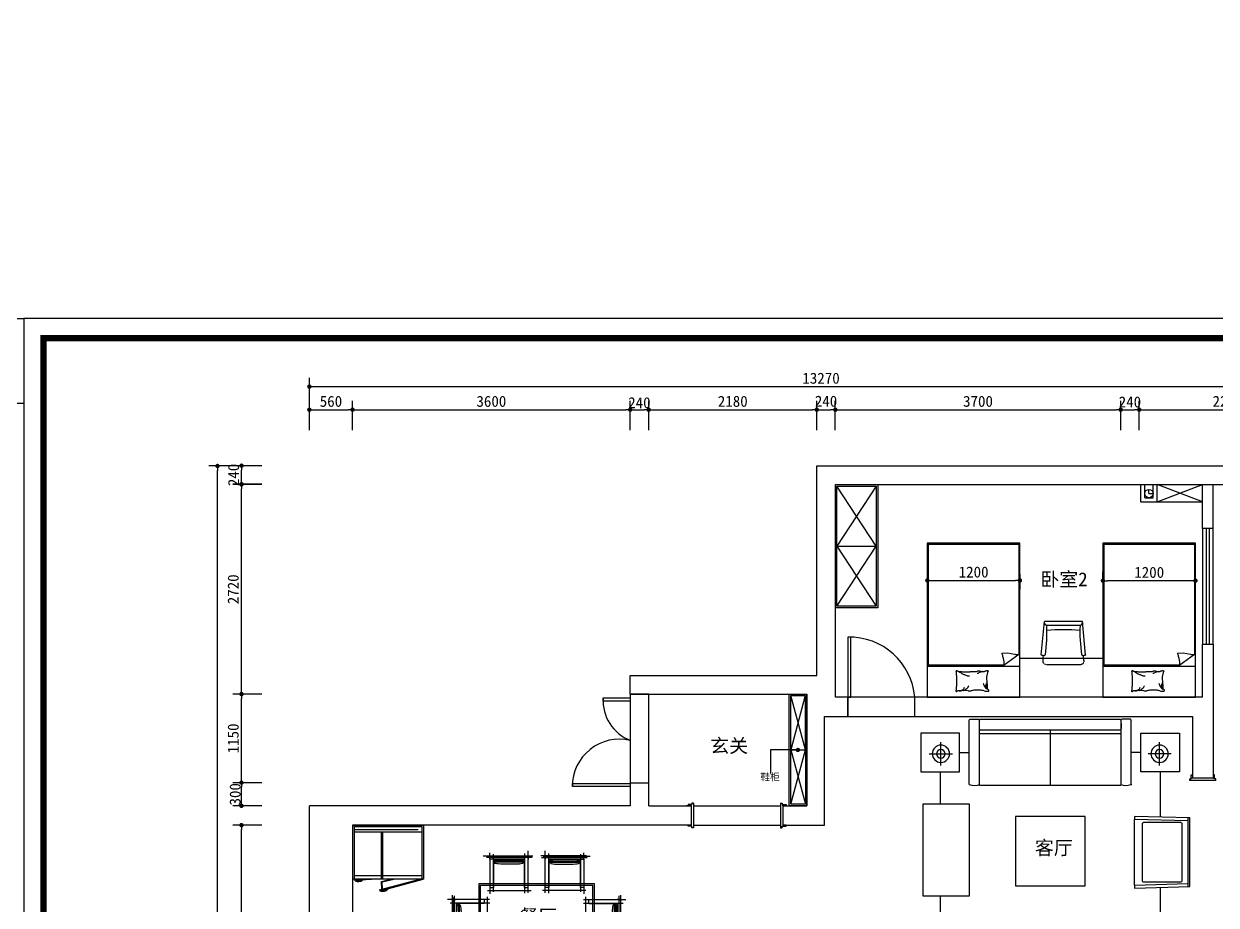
# Model space of a CAD drawing. Header units: millimetres. Extents: x -608935 to 90319, y -1318739 to -774154.
# Drawn here: x -117770 to -102310, y -808109 to -796673 of the extents above; entities that cross this region are included whole.
import ezdxf

# ---------------------------------------------------------------- set-up
doc = ezdxf.new("R2010")
doc.units = ezdxf.units.MM
doc.header["$PDMODE"] = 3
doc.linetypes.add('DASH', pattern=[0.35, 0.25, -0.1])
doc.linetypes.add('HIDDEN', pattern=[9.525, 6.35, -3.175])
for name, color, linetype in [('0-170活动家具', 8, 'Continuous'), ('09-活動傢俱', 14, 'Continuous'), ('250', 250, 'Continuous'), ('IFF_FURN', 30, 'Continuous'), ('layer 1', 7, 'Continuous'), ('xcvdg', 7, 'Continuous'), ('家具1', 2, 'Continuous'), ('家具2', 8, 'Continuous')]:
    doc.layers.add(name, color=color, linetype=linetype)
doc.styles.add('DIM', font='simplex.shx', dxfattribs={"width": 0.8, "bigfont": 'hztxt.shx'})
doc.styles.get("Standard").update_dxf_attribs({"font": 'simhei.ttf'})
doc.styles.add('STYLE1', font='')
doc.styles.get('STYLE1').set_extended_font_data('SimSun')
doc.dimstyles.new('1-50', dxfattribs={"dimscale": 50, "dimtxt": 4, "dimasz": 1, "dimexe": 1, "dimexo": 0.1, "dimgap": 0.5, "dimtad": 1, "dimdec": 0, "dimdsep": 46, "dimtxsty": 'DIM', "dimblk": 'ARCHTICK', "dimcen": 4, "dimdle": 1, "dimclrd": 3, "dimclre": 3, "dimclrt": 1, "dimadec": 0, "dimazin": 0, "dimtfac": 1, "dimtdec": 0, "dimtmove": 2, "dimatfit": 3, "dimldrblk": 'DOT', "dimfxl": 15, "dimfxlon": 1, "dimarcsym": 0})
doc.dimstyles.new('1-55', dxfattribs={"dimscale": 57, "dimtxt": 2.5, "dimasz": 1, "dimexe": 2, "dimexo": 0.625, "dimtad": 1, "dimdec": 0, "dimrnd": 5, "dimtxsty": 'Standard', "dimblk": 'DOT', "dimcen": 2.5, "dimclrd": 1, "dimclre": 1, "dimclrt": 2, "dimadec": 0, "dimazin": 0, "dimtfac": 1, "dimtdec": 0, "dimtmove": 2, "dimatfit": 3, "dimldrblk": 'DOT', "dimfxl": 1, "dimarcsym": 0})

# ---------------------------------------------------------------- blocks, each defined once
blk = doc.blocks.new('_Dot')
at = {"color": 0, "linetype": 'ByBlock', "lineweight": -2}
blk.add_line((-0.5, 0), (-1, 0), dxfattribs=at)
at = {"color": 0, "linetype": 'ByBlock', "const_width": 0.5}
blk.add_lwpolyline([(-0.25, 0, 1), (0.25, 0, 1)], format="xyb", close=True, dxfattribs=at)
blk = doc.blocks.new('*D360')
at = {"layer": '250', "color": 1, "lineweight": -2}
for p, q in [((-114068, -801944), (-114068, -801566)), ((-113508, -801944), (-113508, -801566)), ((-114011, -801680), (-113565, -801680))]:
    blk.add_line(p, q, dxfattribs=at)
at = {"layer": 'Defpoints', "color": 0}
for p in [(-113508, -801680), (-114068, -801980), (-113508, -801980)]:
    blk.add_point(p, dxfattribs=at)
at = {"layer": '250', "color": 1, "lineweight": -2, "xscale": 57, "yscale": 57, "zscale": 57, "rotation": 180}
blk.add_blockref('_Dot', (-114068, -801680), dxfattribs=at)
at = {"layer": '250', "color": 1, "lineweight": -2, "xscale": 57, "yscale": 57, "zscale": 57}
blk.add_blockref('_Dot', (-113508, -801680), dxfattribs=at)
at = {"layer": '250', "color": 2, "insert": (-113788, -801572), "char_height": 142.5, "attachment_point": 5}
blk.add_mtext('560', dxfattribs=at)
blk = doc.blocks.new('*D361')
at = {"layer": '250', "color": 1, "lineweight": -2}
for p, q in [((-113508, -801944), (-113508, -801566)), ((-109908, -801944), (-109908, -801566)), ((-113451, -801680), (-109965, -801680))]:
    blk.add_line(p, q, dxfattribs=at)
at = {"layer": 'Defpoints', "color": 0}
for p in [(-109908, -801680), (-113508, -801980), (-109908, -801980)]:
    blk.add_point(p, dxfattribs=at)
at = {"layer": '250', "color": 1, "lineweight": -2, "xscale": 57, "yscale": 57, "zscale": 57, "rotation": 180}
blk.add_blockref('_Dot', (-113508, -801680), dxfattribs=at)
at = {"layer": '250', "color": 1, "lineweight": -2, "xscale": 57, "yscale": 57, "zscale": 57}
blk.add_blockref('_Dot', (-109908, -801680), dxfattribs=at)
at = {"layer": '250', "color": 2, "insert": (-111708, -801572), "char_height": 142.5, "attachment_point": 5}
blk.add_mtext('3600', dxfattribs=at)
blk = doc.blocks.new('*D362')
at = {"layer": '250', "color": 1, "lineweight": -2}
for p, q in [((-109908, -801944), (-109908, -801566)), ((-109668, -801944), (-109668, -801566)), ((-109851, -801680), (-109725, -801680))]:
    blk.add_line(p, q, dxfattribs=at)
at = {"layer": 'Defpoints', "color": 0}
for p in [(-109668, -801680), (-109908, -801980), (-109668, -801980)]:
    blk.add_point(p, dxfattribs=at)
at = {"layer": '250', "color": 1, "lineweight": -2, "xscale": 57, "yscale": 57, "zscale": 57, "rotation": 180}
blk.add_blockref('_Dot', (-109908, -801680), dxfattribs=at)
at = {"layer": '250', "color": 1, "lineweight": -2, "xscale": 57, "yscale": 57, "zscale": 57}
blk.add_blockref('_Dot', (-109668, -801680), dxfattribs=at)
at = {"layer": '250', "color": 2, "insert": (-109788, -801590), "char_height": 142.5, "attachment_point": 5}
blk.add_mtext('240', dxfattribs=at)
blk = doc.blocks.new('*D363')
at = {"layer": '250', "color": 1, "lineweight": -2}
for p, q in [((-109668, -801944), (-109668, -801566)), ((-107488, -801944), (-107488, -801566)), ((-109611, -801680), (-107545, -801680))]:
    blk.add_line(p, q, dxfattribs=at)
at = {"layer": 'Defpoints', "color": 0}
for p in [(-107488, -801680), (-109668, -801980), (-107488, -801980)]:
    blk.add_point(p, dxfattribs=at)
at = {"layer": '250', "color": 1, "lineweight": -2, "xscale": 57, "yscale": 57, "zscale": 57, "rotation": 180}
blk.add_blockref('_Dot', (-109668, -801680), dxfattribs=at)
at = {"layer": '250', "color": 1, "lineweight": -2, "xscale": 57, "yscale": 57, "zscale": 57}
blk.add_blockref('_Dot', (-107488, -801680), dxfattribs=at)
at = {"layer": '250', "color": 2, "insert": (-108578, -801572), "char_height": 142.5, "attachment_point": 5}
blk.add_mtext('2180', dxfattribs=at)
blk = doc.blocks.new('*D364')
at = {"layer": '250', "color": 1, "lineweight": -2}
for p, q in [((-107488, -801944), (-107488, -801566)), ((-107248, -801944), (-107248, -801566)), ((-107431, -801680), (-107305, -801680))]:
    blk.add_line(p, q, dxfattribs=at)
at = {"layer": 'Defpoints', "color": 0}
for p in [(-107248, -801680), (-107488, -801980), (-107248, -801980)]:
    blk.add_point(p, dxfattribs=at)
at = {"layer": '250', "color": 1, "lineweight": -2, "xscale": 57, "yscale": 57, "zscale": 57, "rotation": 180}
blk.add_blockref('_Dot', (-107488, -801680), dxfattribs=at)
at = {"layer": '250', "color": 1, "lineweight": -2, "xscale": 57, "yscale": 57, "zscale": 57}
blk.add_blockref('_Dot', (-107248, -801680), dxfattribs=at)
at = {"layer": '250', "color": 2, "insert": (-107368, -801570), "char_height": 142.5, "attachment_point": 5}
blk.add_mtext('240', dxfattribs=at)
blk = doc.blocks.new('*D365')
at = {"layer": '250', "color": 1, "lineweight": -2}
for p, q in [((-107248, -801944), (-107248, -801566)), ((-103548, -801944), (-103548, -801566)), ((-107191, -801680), (-103605, -801680))]:
    blk.add_line(p, q, dxfattribs=at)
at = {"layer": 'Defpoints', "color": 0}
for p in [(-103548, -801680), (-107248, -801980), (-103548, -801980)]:
    blk.add_point(p, dxfattribs=at)
at = {"layer": '250', "color": 1, "lineweight": -2, "xscale": 57, "yscale": 57, "zscale": 57, "rotation": 180}
blk.add_blockref('_Dot', (-107248, -801680), dxfattribs=at)
at = {"layer": '250', "color": 1, "lineweight": -2, "xscale": 57, "yscale": 57, "zscale": 57}
blk.add_blockref('_Dot', (-103548, -801680), dxfattribs=at)
at = {"layer": '250', "color": 2, "insert": (-105398, -801572), "char_height": 142.5, "attachment_point": 5}
blk.add_mtext('3700', dxfattribs=at)
blk = doc.blocks.new('*D366')
at = {"layer": '250', "color": 1, "lineweight": -2}
for p, q in [((-103548, -801944), (-103548, -801566)), ((-103308, -801944), (-103308, -801566)), ((-103491, -801680), (-103365, -801680))]:
    blk.add_line(p, q, dxfattribs=at)
at = {"layer": 'Defpoints', "color": 0}
for p in [(-103308, -801680), (-103548, -801980), (-103308, -801980)]:
    blk.add_point(p, dxfattribs=at)
at = {"layer": '250', "color": 1, "lineweight": -2, "xscale": 57, "yscale": 57, "zscale": 57, "rotation": 180}
blk.add_blockref('_Dot', (-103548, -801680), dxfattribs=at)
at = {"layer": '250', "color": 1, "lineweight": -2, "xscale": 57, "yscale": 57, "zscale": 57}
blk.add_blockref('_Dot', (-103308, -801680), dxfattribs=at)
at = {"layer": '250', "color": 2, "insert": (-103428, -801580), "char_height": 142.5, "attachment_point": 5}
blk.add_mtext('240', dxfattribs=at)
blk = doc.blocks.new('*D367')
at = {"layer": '250', "color": 1, "lineweight": -2}
for p, q in [((-103308, -801944), (-103308, -801566)), ((-101018, -801944), (-101018, -801566)), ((-103251, -801680), (-101075, -801680))]:
    blk.add_line(p, q, dxfattribs=at)
at = {"layer": 'Defpoints', "color": 0}
for p in [(-101018, -801680), (-103308, -801980), (-101018, -801980)]:
    blk.add_point(p, dxfattribs=at)
at = {"layer": '250', "color": 1, "lineweight": -2, "xscale": 57, "yscale": 57, "zscale": 57, "rotation": 180}
blk.add_blockref('_Dot', (-103308, -801680), dxfattribs=at)
at = {"layer": '250', "color": 1, "lineweight": -2, "xscale": 57, "yscale": 57, "zscale": 57}
blk.add_blockref('_Dot', (-101018, -801680), dxfattribs=at)
at = {"layer": '250', "color": 2, "insert": (-102163, -801572), "char_height": 142.5, "attachment_point": 5}
blk.add_mtext('2290', dxfattribs=at)
blk = doc.blocks.new('*D369')
at = {"layer": '250', "color": 1, "lineweight": -2}
for p, q in [((-114068, -801909), (-114068, -801266)), ((-100798, -801909), (-100798, -801266)), ((-114011, -801380), (-100855, -801380))]:
    blk.add_line(p, q, dxfattribs=at)
at = {"layer": 'Defpoints', "color": 0}
for p in [(-100798, -801380), (-114068, -801944), (-100798, -801944)]:
    blk.add_point(p, dxfattribs=at)
at = {"layer": '250', "color": 1, "lineweight": -2, "xscale": 57, "yscale": 57, "zscale": 57, "rotation": 180}
blk.add_blockref('_Dot', (-114068, -801380), dxfattribs=at)
at = {"layer": '250', "color": 1, "lineweight": -2, "xscale": 57, "yscale": 57, "zscale": 57}
blk.add_blockref('_Dot', (-100798, -801380), dxfattribs=at)
at = {"layer": '250', "color": 2, "insert": (-107433, -801272), "char_height": 142.5, "attachment_point": 5}
blk.add_mtext('13270', dxfattribs=at)
blk = doc.blocks.new('*D392')
at = {"layer": '250', "color": 1, "lineweight": -2}
for p, q in [((-114683, -807070), (-115062, -807070)), ((-114948, -811303), (-114948, -807127)), ((-114683, -811360), (-115062, -811360))]:
    blk.add_line(p, q, dxfattribs=at)
at = {"layer": 'Defpoints', "color": 0}
for p in [(-114948, -807070), (-114648, -807070), (-114648, -811360)]:
    blk.add_point(p, dxfattribs=at)
at = {"layer": '250', "color": 1, "lineweight": -2, "xscale": 57, "yscale": 57, "zscale": 57}
for p, rotation in [((-114948, -807070), 90), ((-114948, -811360), 270)]:
    blk.add_blockref('_Dot', p, dxfattribs=dict(at, rotation=rotation))
at = {"layer": '250', "color": 2, "insert": (-115055, -809215), "char_height": 142.5, "attachment_point": 5, "rotation": 90}
blk.add_mtext('4290', dxfattribs=at)
blk = doc.blocks.new('*D393')
at = {"layer": '250', "color": 1, "lineweight": -2}
for p, q in [((-114683, -806520), (-115062, -806520)), ((-114948, -806763), (-114948, -806577)), ((-114683, -806820), (-115062, -806820))]:
    blk.add_line(p, q, dxfattribs=at)
at = {"layer": 'Defpoints', "color": 0}
for p in [(-114948, -806520), (-114648, -806520), (-114648, -806820)]:
    blk.add_point(p, dxfattribs=at)
at = {"layer": '250', "color": 1, "lineweight": -2, "xscale": 57, "yscale": 57, "zscale": 57}
for p, rotation in [((-114948, -806520), 90), ((-114948, -806820), 270)]:
    blk.add_blockref('_Dot', p, dxfattribs=dict(at, rotation=rotation))
at = {"layer": '250', "color": 2, "insert": (-115030, -806670), "char_height": 142.5, "attachment_point": 5, "rotation": 90}
blk.add_mtext('300', dxfattribs=at)
blk = doc.blocks.new('*D394')
at = {"layer": '250', "color": 1, "lineweight": -2}
for p, q in [((-114683, -805370), (-115062, -805370)), ((-114948, -806463), (-114948, -805427)), ((-114683, -806520), (-115062, -806520))]:
    blk.add_line(p, q, dxfattribs=at)
at = {"layer": 'Defpoints', "color": 0}
for p in [(-114948, -805370), (-114648, -805370), (-114648, -806520)]:
    blk.add_point(p, dxfattribs=at)
at = {"layer": '250', "color": 1, "lineweight": -2, "xscale": 57, "yscale": 57, "zscale": 57}
for p, rotation in [((-114948, -805370), 90), ((-114948, -806520), 270)]:
    blk.add_blockref('_Dot', p, dxfattribs=dict(at, rotation=rotation))
at = {"layer": '250', "color": 2, "insert": (-115055, -805945), "char_height": 142.5, "attachment_point": 5, "rotation": 90}
blk.add_mtext('1150', dxfattribs=at)
blk = doc.blocks.new('*D395')
at = {"layer": '250', "color": 1, "lineweight": -2}
for p, q in [((-114683, -802650), (-115062, -802650)), ((-114948, -805313), (-114948, -802707)), ((-114683, -805370), (-115062, -805370))]:
    blk.add_line(p, q, dxfattribs=at)
at = {"layer": 'Defpoints', "color": 0}
for p in [(-114948, -802650), (-114648, -802650), (-114648, -805370)]:
    blk.add_point(p, dxfattribs=at)
at = {"layer": '250', "color": 1, "lineweight": -2, "xscale": 57, "yscale": 57, "zscale": 57}
for p, rotation in [((-114948, -802650), 90), ((-114948, -805370), 270)]:
    blk.add_blockref('_Dot', p, dxfattribs=dict(at, rotation=rotation))
at = {"layer": '250', "color": 2, "insert": (-115055, -804010), "char_height": 142.5, "attachment_point": 5, "rotation": 90}
blk.add_mtext('2720', dxfattribs=at)
blk = doc.blocks.new('*D396')
at = {"layer": '250', "color": 1, "lineweight": -2}
for p, q in [((-114682, -802406), (-115061, -802406)), ((-114947, -802589), (-114947, -802463)), ((-114682, -802646), (-115061, -802646))]:
    blk.add_line(p, q, dxfattribs=at)
at = {"layer": 'Defpoints', "color": 0}
for p in [(-114947, -802406), (-114647, -802406), (-114647, -802646)]:
    blk.add_point(p, dxfattribs=at)
at = {"layer": '250', "color": 1, "lineweight": -2, "xscale": 57, "yscale": 57, "zscale": 57}
for p, rotation in [((-114947, -802406), 90), ((-114947, -802646), 270)]:
    blk.add_blockref('_Dot', p, dxfattribs=dict(at, rotation=rotation))
at = {"layer": '250', "color": 2, "insert": (-115050, -802526), "char_height": 142.5, "attachment_point": 5, "rotation": 90}
blk.add_mtext('240', dxfattribs=at)
blk = doc.blocks.new('*D397')
at = {"layer": '250', "color": 1, "lineweight": -2}
for p, q in [((-114683, -802410), (-115373, -802410)), ((-115259, -814643), (-115259, -802467)), ((-114683, -814700), (-115373, -814700))]:
    blk.add_line(p, q, dxfattribs=at)
at = {"layer": 'Defpoints', "color": 0}
for p in [(-115259, -802410), (-114648, -802410), (-114648, -814700)]:
    blk.add_point(p, dxfattribs=at)
at = {"layer": '250', "color": 1, "lineweight": -2, "xscale": 57, "yscale": 57, "zscale": 57}
for p, rotation in [((-115259, -802410), 90), ((-115259, -814700), 270)]:
    blk.add_blockref('_Dot', p, dxfattribs=dict(at, rotation=rotation))
at = {"layer": '250', "color": 2, "insert": (-115367, -808555), "char_height": 142.5, "attachment_point": 5, "rotation": 90}
blk.add_mtext('12290', dxfattribs=at)
blk = doc.blocks.new('A$C54AD448D')
blk.add_lwpolyline([(-240, 15583), (-22136, 15583), (-22136, 240), (-240, 240)], close=True)
at = {"layer": 'IFF_FURN'}
blk.add_lwpolyline([(0, 15823), (-22376, 15823), (-22376, 0), (0, 0)], close=True, dxfattribs=at)
at = {"layer": 'IFF_FURN', "color": 8, "const_width": 79.9}
blk.add_lwpolyline([(-22136, 15583), (-22136, 240), (-240, 240), (-240, 15583), (-22136, 15583)], dxfattribs=at)
blk = doc.blocks.new('45')
at = {"color": 8, "ltscale": 5}
blk.add_wipeout([(2852, 328), (2852, 0), (0, 0), (0, 444), (-386, 454), (-386, 1344), (0, 1355), (0, 1943), (-250, 1943), (-250, 2443), (250, 2443), (250, 2193), (376, 2193), (376, 2614), (377, 2618), (379, 2621), (382, 2623), (386, 2624), (498, 2624), (502, 2623), (505, 2621), (507, 2618), (508, 2614), (508, 2566), (509, 2578), (510, 2588), (510, 2595), (511, 2602), (512, 2609), (515, 2624), (2337, 2624), (2339, 2615), (2340, 2606), (2341, 2600), (2341, 2596), (2342, 2590), (2343, 2584), (2343, 2578), (2344, 2556), (2344, 2614), (2345, 2618), (2347, 2621), (2350, 2623), (2354, 2624), (2466, 2624), (2469, 2623), (2473, 2621), (2475, 2618), (2476, 2614), (2476, 2193), (2602, 2193), (2602, 2443), (3102, 2443), (3102, 1943), (2852, 1943), (2852, 1528), (3075, 1528), (3075, 328)], dxfattribs=at).dxf.layer = 'IFF_FURN'
at = {"layer": 'IFF_FURN', "color": 2, "ltscale": 5}
for p, q in [((376, 1781), (376, 2614)), ((386, 2624), (498, 2624)), ((508, 1774), (508, 2614)), ((508, 2484), (2339, 2484)), ((2337, 2624), (515, 2624)), ((1426, 2484), (1426, 1764)), ((2344, 1774), (2344, 2614)), ((2466, 2624), (2354, 2624)), ((2476, 1781), (2476, 2614)), ((508, 2434), (2344, 2434)), ((250, 2193), (376, 2193)), ((2602, 2193), (2476, 2193)), ((0, 1943), (0, 1355)), ((2852, 1943), (2852, 1528)), ((518, 1764), (2334, 1764)), ((-386, 1344), (335, 1364)), ((-386, 1344), (335, 1364)), ((-386, 454), (-386, 1344)), ((-386, 454), (-386, 1344)), ((-362, 454), (-362, 1344)), ((-362, 454), (-362, 1344)), ((-362, 1305), (335, 1324)), ((-362, 1305), (335, 1324)), ((335, 1364), (335, 1324)), ((335, 1364), (335, 1324)), ((335, 474), (335, 1324)), ((335, 474), (335, 1324)), ((335, 474), (-362, 494)), ((335, 474), (-362, 494)), ((335, 474), (335, 434)), ((335, 474), (335, 434)), ((335, 434), (-386, 454)), ((335, 434), (-386, 454)), ((0, 444), (0, 0)), ((2852, 328), (2852, 0))]:
    blk.add_line(p, q, dxfattribs=at)
at = {"layer": 'IFF_FURN', "color": 1, "ltscale": 5}
for p, q in [((8, 2027), (8, 2327)), ((2844, 2027), (2844, 2327)), ((-142, 2177), (158, 2177)), ((2994, 2177), (2694, 2177))]:
    blk.add_line(p, q, dxfattribs=at)
at = {"layer": 'IFF_FURN', "color": 8, "ltscale": 5}
blk.add_line((0, 0), (2852, 0), dxfattribs=at)
at = {"layer": 'IFF_FURN', "color": 2, "ltscale": 5}
for points in [[(250, 2443), (-250, 2443), (-250, 1943), (250, 1943)], [(2602, 2443), (3102, 2443), (3102, 1943), (2602, 1943)], [(3075, 1528), (2475, 1528), (2475, 328), (3075, 328)], [(975, 1364), (1875, 1364), (1875, 464), (975, 464)]]:
    blk.add_lwpolyline(points, close=True, dxfattribs=at)
at = {"layer": 'IFF_FURN', "color": 1, "ltscale": 5}
blk.add_lwpolyline([(-286, 534), (-286, 1264, -0.414214), (-266, 1284), (215, 1284, -0.414214), (235, 1264), (235, 534, -0.414214), (215, 514), (-266, 514, -0.414214)], format="xyb", close=True, dxfattribs=at)
blk.add_lwpolyline([(-286, 534), (-286, 1264, -0.414214), (-266, 1284), (215, 1284, -0.414214), (235, 1264), (235, 534, -0.414214), (215, 514), (-266, 514, -0.414214)], format="xyb", close=True, dxfattribs=at)
for centre, radius in [((8, 2177), 112), ((8, 2177), 56.2), ((2844, 2177), 112), ((2844, 2177), 56.2)]:
    blk.add_circle(centre, radius, dxfattribs=at)
at = {"layer": 'IFF_FURN', "color": 2, "ltscale": 5}
for centre, radius, start, end in [((386, 2614), 10, 90, 180), ((498, 2614), 10, 0, 90), ((910, 2551), 403, 169.4694, 189.5003), ((1942, 2551), 403, 350.4997, 10.5306), ((2354, 2614), 10, 90, 180), ((2466, 2614), 10, 0, 90), ((386, 1781), 10, 180, 248.7434), ((442, 1925), 164, 248.7434, 293.6632), ((518, 1774), 10, 180, 270), ((2334, 1774), 10, 270, 0), ((2410, 1925), 164, 246.3368, 291.2566), ((2466, 1781), 10, 291.2566, 0)]:
    blk.add_arc(centre, radius, start, end, dxfattribs=at)
blk = doc.blocks.new('KIJNHB8')
at = {"layer": '家具1'}
for p, q in [((-99558, -820438), (-99538, -820438)), ((-99538, -820438), (-99538, -820418)), ((-99538, -820418), (-99508, -820418))]:
    blk.add_line(p, q, dxfattribs=at)
blk.add_lwpolyline([(-99528, -820402), (-99528, -820418), (-99488, -820418), (-99488, -820402)], close=True, dxfattribs=at)
blk = doc.blocks.new('5241g')
at = {"layer": '家具1'}
for p, q in [((-109290, -808230), (-109290, -807630)), ((-108590, -807630), (-109290, -807630)), ((-108590, -807630), (-108590, -808230)), ((-109290, -808550), (-109290, -807950)), ((-108677, -808000), (-109290, -808000)), ((-108590, -807950), (-108590, -808550)), ((-108590, -808550), (-109290, -808550))]:
    blk.add_line(p, q, dxfattribs=at)
at = {"layer": '家具2'}
for p, q in [((-108590, -807630), (-109290, -807630)), ((-108590, -807630), (-109290, -807630)), ((-109293, -807650), (-109308, -807654)), ((-109290, -807955), (-109308, -807651)), ((-109293, -807650), (-109290, -807700)), ((-108590, -807650), (-109290, -807650)), ((-108677, -807650), (-108677, -808210)), ((-108646, -807650), (-108646, -808160)), ((-108610, -807650), (-108610, -808210)), ((-108600, -807650), (-108600, -808210)), ((-109431, -807978), (-109445, -807982)), ((-109295, -808542), (-109445, -807982)), ((-109445, -807995), (-109443, -808004)), ((-109431, -807978), (-109290, -808502)), ((-109422, -808009), (-109320, -808004)), ((-109420, -808018), (-109328, -808014)), ((-109328, -808014), (-109290, -808166)), ((-109320, -808004), (-109290, -808127)), ((-108677, -808000), (-109290, -808000)), ((-108677, -808000), (-109290, -808000)), ((-108677, -808020), (-109290, -808020)), ((-108677, -807970), (-108677, -808530)), ((-108646, -808020), (-108646, -808480)), ((-108610, -807970), (-108610, -808530)), ((-108600, -807970), (-108600, -808530)), ((-109290, -808220), (-109295, -808222)), ((-109290, -808540), (-109295, -808542)), ((-108610, -808530), (-109290, -808530))]:
    blk.add_line(p, q, dxfattribs=at)
at = {"layer": '家具2', "linetype": 'DASH'}
for p, q in [((-109243, -807650), (-109243, -808210)), ((-109243, -807970), (-109243, -808530))]:
    blk.add_line(p, q, dxfattribs=at)
at = {"layer": '家具2'}
for centre, radius, start, end in [((-109240, -807708), 83.4, 148.2637, 218.5124), ((-109240, -807708), 78.4, 153.8524, 212.9236), ((-109367, -808023), 83.4, 159.8973, 230.146), ((-109367, -808023), 78.4, 165.486, 224.5573)]:
    blk.add_arc(centre, radius, start, end, dxfattribs=at)
blk = doc.blocks.new('FVC')
at = {"layer": 'xcvdg', "color": 1, "ltscale": 100}
for p, q in [((-88497, -799587), (-88467, -799594)), ((-88467, -799594), (-88384, -799615))]:
    blk.add_line(p, q, dxfattribs=at)
for centre, radius, start, end in [((-88497, -799587), 0.917, 75.9551, 184.0829), ((-88228, -799568), 271, 184.0829, 189.4841), ((-88268, -799575), 230, 189.4841, 197.3864), ((-88259, -799758), 230, 168.4414, 182.7491), ((-88602, -799679), 120, 6.4341, 17.3864), ((-88628, -799682), 146, 348.4414, 6.4341), ((-87776, -799472), 739, 197.1982, 199.428), ((-87776, -799472), 739, 199.428, 201.6577), ((-88368, -799549), 67.7, 255.9548, 272.6649), ((-88395, -798959), 659, 272.6649, 278.0051), ((-88348, -799297), 317, 278.0051, 282.1984), ((-88094, -800469), 882, 99.6844, 102.1984), ((-88280, -799536), 140, 275.6311, 286.515), ((-88233, -799539), 91.5, 255.3149, 270), ((-88208, -799801), 204, 90, 99.6844), ((-88280, -799536), 140, 286.515, 297.3988), ((-88233, -799575), 56.2, 270, 288.7799), ((-88281, -799433), 206, 288.7799, 291.8149), ((-88280, -799536), 140, 297.3988, 315.0976), ((-88208, -800088), 492, 83.7676, 90), ((-88261, -799484), 151, 291.8149, 295.3551), ((-88219, -799573), 52.6, 295.3551, 311.4429), ((-88244, -799545), 89.9, 311.4429, 323.7359), ((-88280, -799536), 140, 315.0976, 332.7964), ((-88121, -799602), 34.2, 116.5805, 175.5998), ((-87456, -799784), 683, 172.4531, 180), ((-88131, -799583), 13.1, 11.2724, 116.5805), ((-87893, -799726), 242, 164.256, 172.4531), ((-88419, -799578), 305, 344.256, 351.5628), ((-88206, -799599), 90.4, 0, 11.2724), ((-88277, -799599), 161, 351.5628, 0), ((-88377, -799749), 114, 189.7531, 196.31), ((-89699, -799879), 1216, 2.6096, 4.6176), ((-91842, -799977), 3362, 0.9704, 2.6096), ((-94198, -800017), 5719, 359.7135, 0.9704), ((-87776, -799472), 739, 201.6577, 203.4844), ((-87776, -799472), 739, 203.4844, 205.3111), ((-88674, -799946), 272, 355.9172, 3.5552), ((-88295, -800128), 200, 61.6832, 66.9972), ((-87618, -799784), 521, 180.0031, 188.643), ((-87607, -799806), 529, 186.0867, 190.1899), ((-88277, -799926), 152, 2.5386, 10.1899), ((-88415, -799933), 290, 355.1982, 2.5386), ((-88411, -800185), 87.5, 163.7788, 172.8796), ((-88421, -800182), 76.7, 152.7159, 163.7788), ((-88530, -800126), 45.3, 332.7159, 347.131), ((-88628, -800103), 146, 347.131, 356.426), ((-89074, -799700), 729, 324.1737, 327.865), ((-89644, -800040), 1164, 356.426, 359.7135), ((-88722, -799921), 313, 327.865, 333.5015), ((-87618, -813781), 13636, 93.055, 93.5049), ((-89724, -799422), 1432, 333.5015, 335.6735), ((-88881, -799803), 507, 335.6735, 339.3257), ((-88461, -799961), 58, 339.3257, 355.9172), ((-88272, -801529), 1365, 91.6331, 93.055), ((-88292, -800842), 679, 86.6313, 91.6331), ((-88305, -801076), 913, 82.3191, 86.6313), ((-88224, -799996), 49.3, 50.9651, 61.6832), ((-88335, -800132), 225, 43.8115, 50.9651), ((-88222, -800115), 99.2, 53.8234, 71.5603), ((-88455, -800247), 392, 38.3886, 43.8115), ((-88222, -800115), 99.2, 36.0864, 53.8234), ((-88208, -800052), 76.8, 27.2396, 38.3886), ((-88222, -800115), 99.2, 15.9352, 36.0864), ((-88348, -800124), 234, 20.8603, 27.2396), ((-87256, -800030), 873, 175.1982, 179.4243), ((-86635, -800036), 1494, 179.4243, 181.9079), ((-87308, -800059), 821, 181.9079, 185.2592), ((-88222, -800115), 99.2, 355.7841, 15.9352), ((-88072, -800129), 53.9, 185.2592, 210.6513), ((-88143, -800171), 28.9, 355.6975, 30.6513), ((-88496, -800174), 1.32, 172.8796, 253.3022), ((-88491, -800157), 19.3, 253.3022, 279.9984), ((-88432, -800492), 321, 93.5049, 99.9984), ((-88210, -800368), 198, 77.8905, 82.3191), ((-88117, -799933), 246, 257.8905, 261.8665), ((-88147, -800145), 32.8, 261.8665, 291.421), ((-88129, -800190), 15.6, 68.0096, 111.421), ((-88125, -800179), 4.28, 348.1069, 68.0096), ((-88118, -800180), 2.32, 168.1069, 289.564), ((-88119, -800179), 3.42, 289.564, 338.2117), ((-88139, -800171), 25.1, 338.2117, 355.6975)]:
    blk.add_arc(centre, radius, start, end, dxfattribs=at)
blk = doc.blocks.new('JNH')
at = {"layer": '250', "color": 1}
for p, q in [((-88790, -803050), (-87590, -803050)), ((-88775, -803202), (-88588, -803065))]:
    blk.add_line(p, q, dxfattribs=at)
at = {"layer": '250', "color": 2}
blk.add_lwpolyline([(-88790, -804650), (-87590, -804650), (-87590, -802650), (-88790, -802650)], close=True, dxfattribs=at)
at = {"layer": '250', "color": 1}
for points in [[(-88790, -803050), (-87590, -803050)], [(-88588, -803065), (-87605, -803065), (-87605, -804635), (-88775, -804635), (-88775, -803202)], [(-87590, -804650), (-88790, -804650)]]:
    blk.add_lwpolyline(points, dxfattribs=at)
at = {"layer": 'xcvdg', "color": 1, "ltscale": 100}
for p, q in [((-88723, -803206), (-88628, -803220)), ((-88628, -803220), (-88555, -803218))]:
    blk.add_line(p, q, dxfattribs=at)
for centre, radius, start, end in [((-88015, -803047), 574, 181.7887, 190.5945), ((-88749, -803385), 180, 81.8644, 98.4417), ((-88409, -803121), 172, 190.5945, 199.9478), ((-88211, -803049), 383, 199.9478, 206.2172)]:
    blk.add_arc(centre, radius, start, end, dxfattribs=at)
at = {"layer": '250', "color": 0, "xscale": 0.7000000000116415, "yscale": 0.7000000000116415, "zscale": 0.7, "rotation": 90}
blk.add_blockref('FVC', (-648088, -741045), dxfattribs=at)
blk = doc.blocks.new('*D398')
at = {"layer": '250', "color": 1, "lineweight": -2}
for p, q in [((-103778, -803893), (-103778, -803785)), ((-102635, -803899), (-103721, -803899)), ((-102578, -803893), (-102578, -803785))]:
    blk.add_line(p, q, dxfattribs=at)
at = {"layer": 'Defpoints', "color": 0}
for p in [(-103778, -803899), (-103778, -803929), (-102578, -803929)]:
    blk.add_point(p, dxfattribs=at)
at = {"layer": '250', "color": 1, "lineweight": -2, "xscale": 57, "yscale": 57, "zscale": 57, "rotation": 180}
blk.add_blockref('_Dot', (-103778, -803899), dxfattribs=at)
at = {"layer": '250', "color": 1, "lineweight": -2, "xscale": 57, "yscale": 57, "zscale": 57}
blk.add_blockref('_Dot', (-102578, -803899), dxfattribs=at)
at = {"layer": '250', "color": 2, "insert": (-103178, -803791), "char_height": 142.5, "attachment_point": 5}
blk.add_mtext('1200', dxfattribs=at)
blk = doc.blocks.new('椅子01')
at = {"layer": '家具1'}
for p, q in [((-464, 261), (-437, 259)), ((-464, 261), (-437, 259)), ((-429, 288), (0, 245)), ((-429, 288), (0, 245)), ((-50, 219), (-50, -219)), ((-50, 219), (-50, -219)), ((0, 245), (0, -245)), ((0, 245), (0, -245)), ((-464, -261), (-437, -259)), ((-464, -261), (-437, -259)), ((-429, -288), (0, -245)), ((-429, -288), (0, -245))]:
    blk.add_line(p, q, dxfattribs=at)
for centre, radius, start, end in [((-430, 249), 10, 160.1472, 262.6043), ((-430, 249), 10, 160.1472, 262.6043), ((-523, 282), 89, 340.1472, 0.6251), ((-523, 282), 89, 340.1472, 0.6251), ((-429, 283), 5, 84.8978, 180.6251), ((-429, 283), 5, 84.8978, 180.6251), ((-135, 2310), 2092, 261.8571, 272.3222), ((-135, 2310), 2092, 261.8571, 272.3222), ((-2541, -4), 2441, 354.9885, 5.1888), ((-2541, -4), 2441, 354.9885, 5.1888), ((-8, 199), 46.5, 80.0218, 154.303), ((-8, 199), 46.5, 80.0218, 154.303), ((-430, -249), 10, 97.3957, 199.8528), ((-430, -249), 10, 97.3957, 199.8528), ((-523, -282), 89, 359.3749, 19.8528), ((-523, -282), 89, 359.3749, 19.8528), ((-429, -283), 5, 179.3749, 275.1022), ((-429, -283), 5, 179.3749, 275.1022), ((-135, -2310), 2092, 87.6778, 98.1429), ((-135, -2310), 2092, 87.6778, 98.1429), ((-8, -199), 46.5, 205.697, 279.9782), ((-8, -199), 46.5, 205.697, 279.9782)]:
    blk.add_arc(centre, radius, start, end, dxfattribs=at)
at = {"layer": '家具2', "linetype": 'HIDDEN', "ltscale": 0.1}
for p, q in [((-560, 215), (-560, -215)), ((-560, 215), (-560, -215)), ((-506, 265), (-464, 261)), ((-506, 265), (-464, 261)), ((-506, -265), (-464, -261)), ((-506, -265), (-464, -261))]:
    blk.add_line(p, q, dxfattribs=at)
for centre, start, end in [((-510, 215), 84.8978, 180), ((-510, 215), 84.8978, 180), ((-510, -215), 180, 275.1022), ((-510, -215), 180, 275.1022)]:
    blk.add_arc(centre, 50, start, end, dxfattribs=at)
blk = doc.blocks.new('*D399')
at = {"layer": '250', "color": 1, "lineweight": -2}
for p, q in [((-106055, -803812), (-106055, -804009)), ((-105998, -803895), (-104912, -803895)), ((-104855, -803812), (-104855, -804009))]:
    blk.add_line(p, q, dxfattribs=at)
at = {"layer": 'Defpoints', "color": 0}
for p in [(-106055, -803777), (-104855, -803777), (-104855, -803895)]:
    blk.add_point(p, dxfattribs=at)
at = {"layer": '250', "color": 1, "lineweight": -2, "xscale": 57, "yscale": 57, "zscale": 57, "rotation": 180}
blk.add_blockref('_Dot', (-106055, -803895), dxfattribs=at)
at = {"layer": '250', "color": 1, "lineweight": -2, "xscale": 57, "yscale": 57, "zscale": 57}
blk.add_blockref('_Dot', (-104855, -803895), dxfattribs=at)
at = {"layer": '250', "color": 2, "insert": (-105455, -803787), "char_height": 142.5, "attachment_point": 5}
blk.add_mtext('1200', dxfattribs=at)
blk = doc.blocks.new('FDSGJHGD')
at = {"layer": '09-活動傢俱', "color": 2, "linetype": 'Continuous'}
for p, q in [((148456, -409474), (147893, -409474)), ((147929, -409444), (147929, -409989)), ((148429, -409880), (148429, -409431)), ((147902, -409920), (148512, -409920))]:
    blk.add_line(p, q, dxfattribs=at)
at = {"layer": '09-活動傢俱', "color": 1, "linetype": 'Continuous'}
for p, q in [((147974, -409511), (147929, -409511)), ((147974, -409441), (147974, -409955)), ((147974, -409514), (147979, -409514)), ((147979, -409514), (147979, -409875)), ((148379, -409514), (148384, -409514)), ((148379, -409875), (148379, -409514)), ((148384, -409945), (148384, -409455)), ((148429, -409511), (148384, -409511)), ((147880, -409902), (148471, -409902)), ((147974, -409875), (148384, -409875))]:
    blk.add_line(p, q, dxfattribs=at)
at = {"layer": '09-活動傢俱', "color": 250, "linetype": 'Continuous'}
for p, q in [((147989, -409840), (148374, -409839)), ((147989, -409849), (148373, -409848))]:
    blk.add_line(p, q, dxfattribs=at)
at = {"layer": '09-活動傢俱', "color": 2}
for p, q in [((148461, -409925), (147870, -409925)), ((148429, -409880), (148429, -409963))]:
    blk.add_line(p, q, dxfattribs=at)
at = {"layer": '09-活動傢俱', "color": 8}
blk.add_line((147929, -409925), (147929, -409880), dxfattribs=at)
at = {"layer": '09-活動傢俱', "color": 1}
blk.add_line((147974, -409880), (148429, -409880), dxfattribs=at)
at = {"layer": '09-活動傢俱', "color": 250, "linetype": 'Continuous', "extrusion": (0, 0, -1)}
for centre, major_axis, ratio, start_param, end_param in [((148008, -409844), (13.5, 13.5), 1, 2.781729, 5.125399), ((148036, -409925), (74.2, 74.2), 1, -1.124427, -1.054088), ((148072, -410057), (171, 171), 1, -1.054088, -0.913238), ((148100, -410271), (323, 323), 1, -0.913238, -0.810779), ((148025, -420779), (-11107, 181), 0.987085, 1.560342, 1.58125), ((148302, -410059), (-171, 171), 1, 0.862476, 1.003326), ((148331, -409925), (74.2, 74.2), 1, -0.56747, -0.491157), ((148355, -409843), (-13.5, 13.5), 1, 1.107024, 3.450694), ((148032, -409762), (71.9, 71.9), 1, 2.574123, 2.753216), ((148032, -409762), (-74.2, 74.2), 1, 4.144919, 4.233637), ((148061, -409628), (171, 171), 1, 2.433272, 2.574123), ((148061, -409628), (-169, 169), 1, 4.004069, 4.144919), ((148101, -408623), (-880, 880), 1, 3.911669, 3.973508), ((148101, -408624), (-881, 881), 1, 3.911625, 3.97364), ((148180, -401609), (8384, 41), 0.985093, 1.558794, 1.582799), ((148180, -401643), (8352, 42), 0.985118, 1.558728, 1.582865), ((148291, -409629), (169, 169), 1, 2.087504, 2.228355), ((148291, -409629), (-171, 171), 1, 3.658301, 3.799151), ((148327, -409761), (71.9, 71.9), 1, 1.907179, 2.087504), ((148327, -409761), (74.2, 74.2), 1, 1.996069, 2.087504)]:
    blk.add_ellipse(centre, major_axis=major_axis, ratio=ratio, start_param=start_param, end_param=end_param, dxfattribs=at)
blk = doc.blocks.new('ujhn')
at = {"layer": '250', "color": 2}
blk.add_lwpolyline([(-110596, -808793), (-110596, -807893), (-112096, -807893), (-112096, -808793)], close=True, dxfattribs=at)
at = {"layer": '250', "color": 1}
blk.add_lwpolyline([(-110616, -808773), (-110616, -807913), (-112076, -807913), (-112076, -808773)], close=True, dxfattribs=at)
at = {"layer": '0-170活动家具', "color": 8, "extrusion": (0, 0, -1), "xscale": -1, "zscale": -1}
for p, rotation in [((-36475, -1217452), 180), ((-297489, -660168), 90)]:
    blk.add_blockref('FDSGJHGD', p, dxfattribs=dict(at, rotation=rotation))
at = {"layer": '0-170活动家具', "color": 8, "extrusion": (0, 0, -1), "zscale": -1}
for p, rotation in [((259162, -1217452), 180), ((520180, -660168), 270)]:
    blk.add_blockref('FDSGJHGD', p, dxfattribs=dict(at, rotation=rotation))
blk.add_blockref('FDSGJHGD', (-36475, -399233), dxfattribs=at)
at = {"layer": '0-170活动家具', "color": 8, "extrusion": (0, 0, -1), "xscale": -1, "zscale": -1}
blk.add_blockref('FDSGJHGD', (259162, -399233), dxfattribs=at)
at = {"layer": 'layer 1', "color": 44, "lineweight": 5, "insert": (-111573, -808224), "char_height": 180, "width": 4338.1, "attachment_point": 1, "style": 'STYLE1'}
blk.add_mtext('{\\C2;餐厅}', dxfattribs=at)
blk = doc.blocks.new('_ArchTick')
at = {"color": 0, "linetype": 'ByBlock', "const_width": 0.15}
blk.add_lwpolyline([(-0.5, -0.5), (0.5, 0.5)], dxfattribs=at)
blk = doc.blocks.new('*D704')
at = {"layer": '250', "color": 3, "lineweight": -2}
for p, q in [((-79965, -774965), (-79625, -774965)), ((-79915, -775715), (-79915, -774915)), ((-79675, -775715), (-79675, -774915)), ((-112083, -810400), (-109328, -810400)), ((-112033, -810755), (-112033, -810350)), ((-109378, -810755), (-109378, -810350)), ((19170, -838840), (19170, -829555)), ((18420, -829605), (19220, -829605)), ((18420, -838790), (19220, -838790))]:
    blk.add_line(p, q, dxfattribs=at)
at = {"layer": 'Defpoints', "color": 0}
for p in [(-79675, -774965), (-79915, -783895), (-79675, -783895), (-109378, -810400), (-112033, -810760), (-109378, -810760), (17850, -829605), (19170, -829605), (17850, -838790)]:
    blk.add_point(p, dxfattribs=at)
at = {"layer": '250', "color": 3, "lineweight": -2, "xscale": 50, "yscale": 50, "zscale": 50}
for p, rotation in [((-79915, -774965), 180), ((-112033, -810400), 180), ((19170, -829605), 90), ((19170, -838790), 270)]:
    blk.add_blockref('_ArchTick', p, dxfattribs=dict(at, rotation=rotation))
for p in [(-79675, -774965), (-109378, -810400)]:
    blk.add_blockref('_ArchTick', p, dxfattribs=at)
at = {"layer": '250', "color": 1, "char_height": 200, "attachment_point": 5, "style": 'DIM'}
for s, insert in [('240', (-79795, -774778)), ('2655', (-110705, -810275))]:
    blk.add_mtext(s, dxfattribs=dict(at, insert=insert))
at = {"layer": '250', "color": 1, "insert": (19045, -834198), "char_height": 200, "attachment_point": 5, "rotation": 90, "style": 'DIM'}
blk.add_mtext('9185', dxfattribs=at)

msp = doc.modelspace()

# ---------------------------------------------------------------- linework, layer by layer
at = {"layer": '250', "color": 0}
for p, q in [((-107487.5, -805130), (-107487.5, -802410)), ((-107487.5, -802410), (-100797.5, -802410)), ((-107247.5, -805410), (-107247.5, -802650)), ((-107247.5, -802650), (-101357.5, -802650)), ((-102487.5, -803220), (-102487.5, -802650)), ((-102347.5, -803220), (-102347.5, -802650)), ((-103180.9, -802768.9), (-103180.9, -802713.9)), ((-103180.9, -802768.9), (-103125.9, -802768.9)), ((-102487.5, -805410), (-102487.5, -804720.2)), ((-102347.5, -804720.2), (-102347.5, -806460)), ((-109907.5, -805130), (-107487.5, -805130)), ((-109907.5, -805370), (-109907.5, -805130)), ((-109907.5, -805370), (-109667.5, -805370)), ((-109667.5, -805370), (-107617.5, -805370)), ((-107617.5, -805370), (-107619.5, -805370)), ((-107617.5, -806820), (-107617.5, -805370)), ((-107087.5, -805410), (-107247.5, -805410)), ((-107087.5, -805660), (-107087.5, -805410)), ((-106217.5, -805660), (-106217.5, -805410)), ((-102487.5, -805410), (-106217.5, -805410)), ((-107387.5, -807070), (-107387.5, -805660)), ((-107387.5, -805660), (-107087.5, -805660)), ((-106217.5, -805660), (-102617.5, -805660)), ((-102617.5, -805660), (-102617.5, -806460)), ((-109907.5, -806520), (-109667.5, -806520)), ((-109907.5, -806520), (-109907.5, -806820)), ((-109667.5, -806820), (-109667.5, -806520)), ((-102347.5, -806460), (-102617.5, -806460)), ((-114067.5, -808280), (-114067.5, -806820)), ((-109907.5, -806820), (-114067.5, -806820)), ((-109667.5, -806820), (-109117.5, -806820)), ((-109117.5, -806820), (-109177.5, -806820)), ((-109117.5, -806820), (-109117.5, -807070)), ((-107927.5, -806820), (-107927.5, -807070)), ((-107927.5, -806820), (-107617.5, -806820)), ((-107927.5, -806820), (-107847.5, -806820)), ((-109117.5, -807070), (-113507.5, -807070)), ((-113507.5, -807070), (-113507.5, -808280)), ((-107927.5, -807070), (-107387.5, -807070))]:
    msp.add_line(p, q, dxfattribs=at)
at = {"layer": '250', "color": 1}
for p, q in [((-106717.5, -802670), (-107227.5, -803450)), ((-106717.5, -803450), (-107227.5, -802670)), ((-103285.9, -802873.9), (-103285.9, -802650)), ((-103235.9, -802823.9), (-103235.9, -802650)), ((-103125.9, -802823.9), (-103125.9, -802650)), ((-103075.9, -802873.9), (-103075.9, -802650)), ((-103235.9, -802823.9), (-103125.9, -802823.9)), ((-103285.9, -802873.9), (-103075.9, -802873.9)), ((-102487.5, -803220), (-102487.5, -804720.2)), ((-102347.5, -804720.2), (-102347.5, -803220)), ((-107227.5, -803450), (-106717.5, -803450)), ((-107227.5, -803450), (-106717.5, -804230)), ((-107227.5, -804230), (-106717.5, -803450)), ((-102487.5, -804720.2), (-102347.5, -804720.2)), ((-107637.5, -805390), (-107825.5, -806095)), ((-107636.5, -806095), (-107825.5, -805390)), ((-107827.5, -806095), (-107638.5, -806094.7)), ((-107825.5, -806095), (-107635.5, -806800)), ((-107825.5, -806800), (-107636.5, -806095))]:
    msp.add_line(p, q, dxfattribs=at)
at = {"layer": '250', "color": 251}
for p, q in [((-103075.9, -802873.9), (-102487.5, -802650)), ((-102487.5, -802873.9), (-103075.9, -802650)), ((-109087.5, -806820), (-107957.5, -806820)), ((-109087.5, -807070), (-107957.5, -807070))]:
    msp.add_line(p, q, dxfattribs=at)
at = {"layer": '250', "color": 2}
for p, q in [((-103075.9, -802873.9), (-102487.5, -802873.9)), ((-102347.5, -803220), (-102487.5, -803220)), ((-102437.5, -803220), (-102437.5, -804720.2)), ((-102397.5, -804720.2), (-102397.5, -803220)), ((-103777.5, -804910), (-104855, -804910)), ((-109087.5, -806785), (-109087.5, -807105)), ((-107957.5, -806785), (-107957.5, -807105))]:
    msp.add_line(p, q, dxfattribs=at)
at = {"layer": '250', "color": 0}
msp.add_lwpolyline([(-118988.7, -800496.8), (-117770, -800496.8), (-117770, -801600), (-118988.7, -801600)], close=True, dxfattribs=at)
at = {"layer": '250', "color": 2}
for points in [[(-106697.5, -804250), (-107247.5, -804250), (-107247.5, -802650), (-106697.5, -802650)], [(-107047.5, -805410), (-107047.5, -804630), (-107087.5, -804630), (-107087.5, -805410)], [(-110257.5, -805420), (-109907.5, -805420), (-109907.5, -805460), (-110257.5, -805460)], [(-107617.5, -806820), (-107845.5, -806820), (-107845.5, -805370), (-107617.5, -805370)], [(-110657.5, -806530), (-109907.5, -806530), (-109907.5, -806570), (-110657.5, -806570)]]:
    msp.add_lwpolyline(points, close=True, dxfattribs=at)
at = {"layer": '250', "color": 1}
for points in [[(-106717.5, -804230), (-107227.5, -804230), (-107227.5, -802670), (-106717.5, -802670)], [(-107635.5, -806800), (-107825.5, -806800), (-107825.5, -805390), (-107637.5, -805390)]]:
    msp.add_lwpolyline(points, close=True, dxfattribs=at)
at = {"layer": '250', "color": 251}
for points in [[(-109907.5, -805370), (-109907.5, -806520), (-109667.5, -806520), (-109667.5, -805370)], [(-107087.5, -805660), (-106217.5, -805660), (-106217.5, -805410), (-107087.5, -805410)]]:
    msp.add_lwpolyline(points, close=True, dxfattribs=at)
at = {"layer": '250', "color": 0}
msp.add_circle((-103180.9, -802768.9), 55, dxfattribs=at)
at = {"layer": '250', "color": 1}
for centre, radius, start, end in [((-107067.5, -805482.9), 853.1, 4.90093, 91.34333), ((-109709.1, -805457.4), 549.7, 176.1025, 248.83988), ((-110047, -806564.4), 610.5, 76.78965, 180.52996)]:
    msp.add_arc(centre, radius, start, end, dxfattribs=at)

# ---------------------------------------------------------------- block references
at = {"color": 7, "linetype": 'ByBlock', "xscale": 1.061146067193476, "yscale": 1.06114606722258, "zscale": 1.061146067202521}
msp.add_blockref('A$C54AD448D', (-94026.2, -817287), dxfattribs=at)
at = {"xscale": -1, "rotation": 270}
msp.add_blockref('椅子01', (-104290, -804430), dxfattribs=at)
at = {"layer": '250', "color": 0}
for name, p, rotation in [('JNH', (-193645, -1608060), 180), ('JNH', (-191367.5, -1608060), 180), ('KIJNHB8', (-922750, -706931.5), 90), ('KIJNHB8', (-208646, -1627222.5), 180)]:
    msp.add_blockref(name, p, dxfattribs=dict(at, rotation=rotation))
at = {"layer": '250', "color": 0, "xscale": -1, "rotation": 180}
msp.add_blockref('KIJNHB8', (-8399, -1627222.5), dxfattribs=at)
at = {"layer": '250', "color": 1, "rotation": 90}
msp.add_blockref('5241g', (-921137.5, -698480), dxfattribs=at)
at = {"layer": '250', "color": 0, "xscale": -1}
msp.add_blockref('KIJNHB8', (-208646, 13332.5), dxfattribs=at)
at = {"layer": '250', "color": 0}
msp.add_blockref('KIJNHB8', (-8399, 13332.5), dxfattribs=at)
at = {"layer": '250', "color": 1}
msp.add_blockref('ujhn', (224.8, 60), dxfattribs=at)

# ---------------------------------------------------------------- texts
at = {"layer": 'layer 1', "color": 44, "lineweight": 5, "width": 4338.102, "attachment_point": 1, "style": 'STYLE1'}
for s, insert, char_height in [('{\\C2;卧室2}', (-104590, -803790), 180), ('{\\C2;玄关}', (-108870, -805950), 180), ('{\\C2;鞋柜}', (-108220, -806400), 90)]:
    msp.add_mtext(s, dxfattribs=dict(at, insert=insert, char_height=char_height))

# ---------------------------------------------------------------- dimensions: what is measured, and where the dimension line sits
at = {"layer": '250', "color": 0}
for base, p1, p2, picture, middle in [((-100797.5, -801380), (-114067.5, -801944.4), (-100797.5, -801944.4), '*D369', (-107432.5, -801272.3)), ((-113507.5, -801680), (-114067.5, -801980), (-113507.5, -801980), '*D360', (-113787.5, -801572.3)), ((-109907.5, -801680), (-113507.5, -801980), (-109907.5, -801980), '*D361', (-111707.5, -801572.3)), ((-107487.5, -801680), (-109667.5, -801980), (-107487.5, -801980), '*D363', (-108577.5, -801572.3)), ((-103547.5, -801680), (-107247.5, -801980), (-103547.5, -801980), '*D365', (-105397.5, -801572.3)), ((-101017.5, -801680), (-103307.5, -801980), (-101017.5, -801980), '*D367', (-102162.5, -801572.3))]:
    dim = msp.add_linear_dim(base=base, p1=p1, p2=p2, dimstyle='1-55', dxfattribs=at)
    dim.commit()
    dim.dimension.update_dxf_attribs({"geometry": picture, "text_midpoint": middle})
for base, p1, p2, picture, middle in [((-109667.5, -801680), (-109907.5, -801980), (-109667.5, -801980), '*D362', (-109787.5, -801590)), ((-107247.5, -801680), (-107487.5, -801980), (-107247.5, -801980), '*D364', (-107367.5, -801570)), ((-103307.5, -801680), (-103547.5, -801980), (-103307.5, -801980), '*D366', (-103427.5, -801580))]:
    dim = msp.add_linear_dim(base=base, p1=p1, p2=p2, dimstyle='1-55', dxfattribs=at)
    dim.commit()
    dim.dimension.update_dxf_attribs({"geometry": picture, "text_midpoint": middle, "dimtype": 160})
for base, p1, p2, picture, middle in [((-114946.8, -802405.6), (-114646.8, -802645.6), (-114646.8, -802405.6), '*D396', (-115050, -802525.6)), ((-114947.5, -806520), (-114647.5, -806820), (-114647.5, -806520), '*D393', (-115030, -806670))]:
    dim = msp.add_linear_dim(base=base, p1=p1, p2=p2, angle=270, dimstyle='1-55', dxfattribs=at)
    dim.commit()
    dim.dimension.update_dxf_attribs({"geometry": picture, "text_midpoint": middle, "dimtype": 160})
for base, p1, p2, angle, picture, middle in [((-115259, -802410), (-114647.5, -814700), (-114647.5, -802410), 90, '*D397', (-115366.7, -808555)), ((-114947.5, -802650), (-114647.5, -805370), (-114647.5, -802650), 270, '*D395', (-115055.2, -804010)), ((-114947.5, -805370), (-114647.5, -806520), (-114647.5, -805370), 270, '*D394', (-115055.2, -805945)), ((-114947.5, -807070), (-114647.5, -811360), (-114647.5, -807070), 270, '*D392', (-115055.2, -809215))]:
    dim = msp.add_linear_dim(base=base, p1=p1, p2=p2, angle=angle, dimstyle='1-55', dxfattribs=at)
    dim.commit()
    dim.dimension.update_dxf_attribs({"geometry": picture, "text_midpoint": middle})
at = {"layer": '250', "color": 1}
dim = msp.add_linear_dim(base=(-104855, -803894.6), p1=(-106055, -803776.6), p2=(-104855, -803776.6), dimstyle='1-55', dxfattribs=at)
dim.commit()
dim.dimension.update_dxf_attribs({"geometry": '*D399', "text_midpoint": (-105455, -803786.9)})
dim = msp.add_linear_dim(base=(-103777.5, -803898.6), p1=(-102577.5, -803928.6), p2=(-103777.5, -803928.6), angle=180, dimstyle='1-55', dxfattribs=at)
dim.commit()
dim.dimension.update_dxf_attribs({"geometry": '*D398', "text_midpoint": (-103177.5, -803790.9)})

# ---------------------------------------------------------------- leaders
msp.add_leader([(-107733, -806094.9), (-108090, -806094.9), (-108090, -806400)], dimstyle='1-55', override={"dimgap": 0.625, "dimtad": 0}, dxfattribs=at)

# ---------------------------------------------------------------- next in the draw order: block references
at = {"layer": 'IFF_FURN', "ltscale": 3, "xscale": -1}
msp.add_blockref('45', (-103035.4, -808321.3), dxfattribs=at)

# ---------------------------------------------------------------- next in the draw order: linework, layer by layer
at = {"layer": '250', "color": 2}
msp.add_line((-102312.5, -806490), (-102652.5, -806490), dxfattribs=at)

# ---------------------------------------------------------------- next in the draw order: block references
at = {"layer": '250', "color": 0, "xscale": -1, "rotation": 270}
msp.add_blockref('KIJNHB8', (717785, -706931.5), dxfattribs=at)

# ---------------------------------------------------------------- next in the draw order: texts
at = {"layer": 'layer 1', "color": 44, "lineweight": 5, "insert": (-104660, -807274), "char_height": 180, "width": 4338.102, "attachment_point": 1, "style": 'STYLE1'}
msp.add_mtext('{\\C2;客厅}', dxfattribs=at)

# ---------------------------------------------------------------- next in the draw order: dimensions: what is measured, and where the dimension line sits
at = {"layer": '250', "color": 0}
dim = msp.add_linear_dim(base=(19170, -829605), p1=(17850, -838790), p2=(17850, -829605), angle=90, dimstyle='1-50', dxfattribs=at)
dim.commit()
dim.dimension.update_dxf_attribs({"geometry": '*D704', "text_midpoint": (19045, -834197.5)})
dim = msp.add_linear_dim(base=(-79675, -774965), p1=(-79915, -783895), p2=(-79675, -783895), dimstyle='1-50', dxfattribs=at)
dim.commit()
dim.dimension.update_dxf_attribs({"geometry": '*D704', "text_midpoint": (-79795, -774777.5)})

doc.saveas('drawing.dxf')
